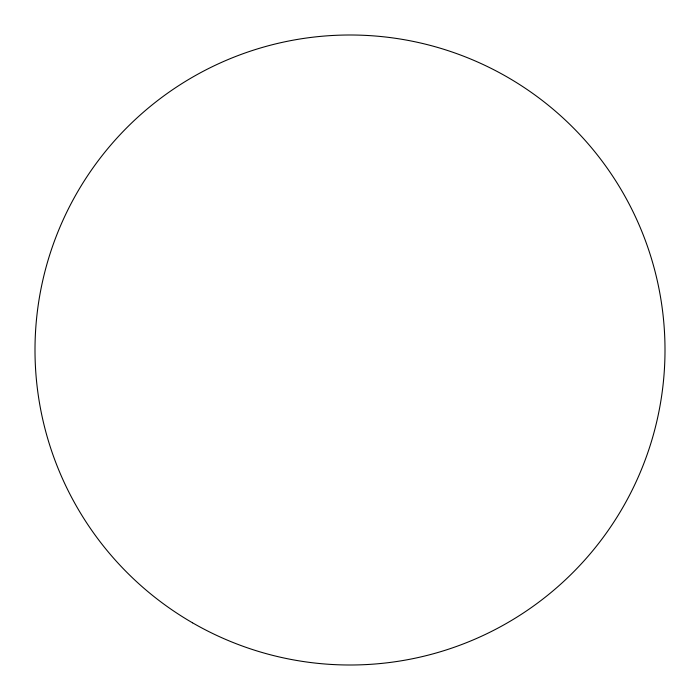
<?xml version="1.0" encoding="UTF-8"?>
<svg xmlns="http://www.w3.org/2000/svg" width="700" height="700" viewBox="0 0 700 700"><rect width="100%" height="100%" fill="white"/><g stroke="black" fill="none" stroke-linecap="round" stroke-linejoin="round"><path stroke-width="1.05" d="M192.5 622.799A315 315 0 0 0 665 350A315 315 0 0 0 192.5 77.201A315 315 0 0 0 192.5 622.799"/></g></svg>
